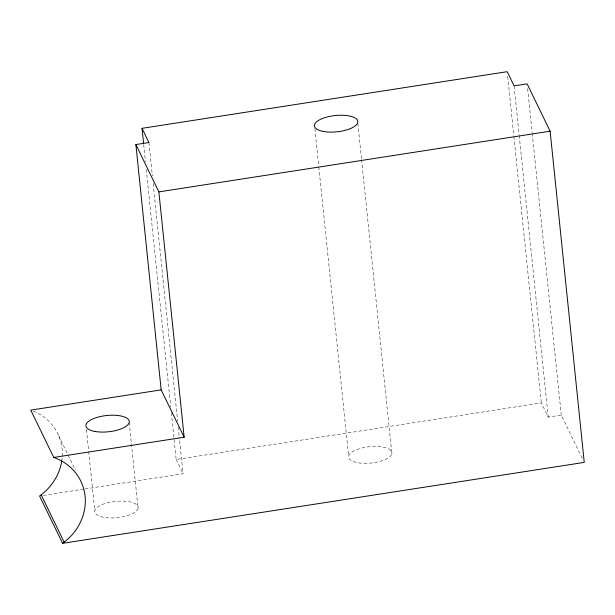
<?xml version="1.0" encoding="UTF-8"?>
<svg xmlns="http://www.w3.org/2000/svg" width="615" height="615" viewBox="0 0 615 615"><rect width="100%" height="100%" fill="white"/><g stroke="black" fill="none" stroke-linecap="round" stroke-linejoin="round"><path stroke-width="0.46" stroke-dasharray="3.08 2.31" d="M171.339 412.757L176.159 459.528L541.331 402.887L548.226 417.085L561.264 415.063L582.582 458.951M43.381 495.398L84.017 489.094M84.962 488.948L183.055 473.727L179.319 437.457M176.159 459.528L183.055 473.727M58.656 435.628L75.368 470.052M527.632 88.637L532.152 132.54M532.252 133.493L561.264 415.063M514.094 85.885L519.114 134.562M519.214 135.515L548.226 417.085M507.69 76.46L513.794 135.631M513.886 136.592L541.331 402.887M357.845 123.431L361.482 158.747M361.582 159.7L391.87 453.678A21.817 8.187 -5.9 0 1 357.776 462.711A21.817 8.187 -5.9 0 1 361.059 448.235A21.817 8.187 -5.9 0 1 391.87 453.678M314.872 128.689L318.701 165.912M318.801 166.865L348.605 456.069M148.93 142.526L152.374 175.936M153.158 183.57L177.65 421.229M178.235 426.956L179.219 436.504M143.71 144.556L145.478 161.737M146.262 169.371L170.755 407.03M129.212 422.451L138.06 508.321A21.817 8.187 -5.9 0 1 103.966 517.346A21.817 8.187 -5.9 0 1 107.248 502.87A21.817 8.187 -5.9 0 1 138.06 508.321M86.438 429.616L88.598 450.603M88.698 451.556L94.795 510.711M33.402 411.12A53.213 48.869 -25.9 0 1 61.9 460.02"/><path stroke-width="0.92" d="M61.769 460.943A53.213 48.869 -25.9 0 1 41.159 494.829L39.598 495.982L62.584 543.314L584.25 462.395L550.125 131.195L527.14 83.863L514.094 85.885L507.206 71.686L142.034 128.327L143.61 143.603M62.584 543.314L64.137 542.161A53.213 48.869 -25.9 0 0 53.736 457.452L30.75 410.113L161.168 389.887L184.154 437.219L53.736 457.452M161.168 389.887L135.884 144.556L148.93 142.526L142.034 128.327M135.884 144.556L158.87 191.888L550.125 131.195M41.159 494.829L64.137 542.161M158.87 191.888L184.154 437.219M323.651 131.51A21.817 8.187 -5.9 0 0 357.746 122.477A21.817 8.187 -5.9 0 0 326.934 117.035A21.817 8.187 -5.9 0 0 323.651 131.51M95.117 431.484A21.817 8.187 -5.9 0 0 129.212 422.451A21.817 8.187 -5.9 0 0 98.4 417.008A21.817 8.187 -5.9 0 0 95.117 431.484"/></g></svg>
